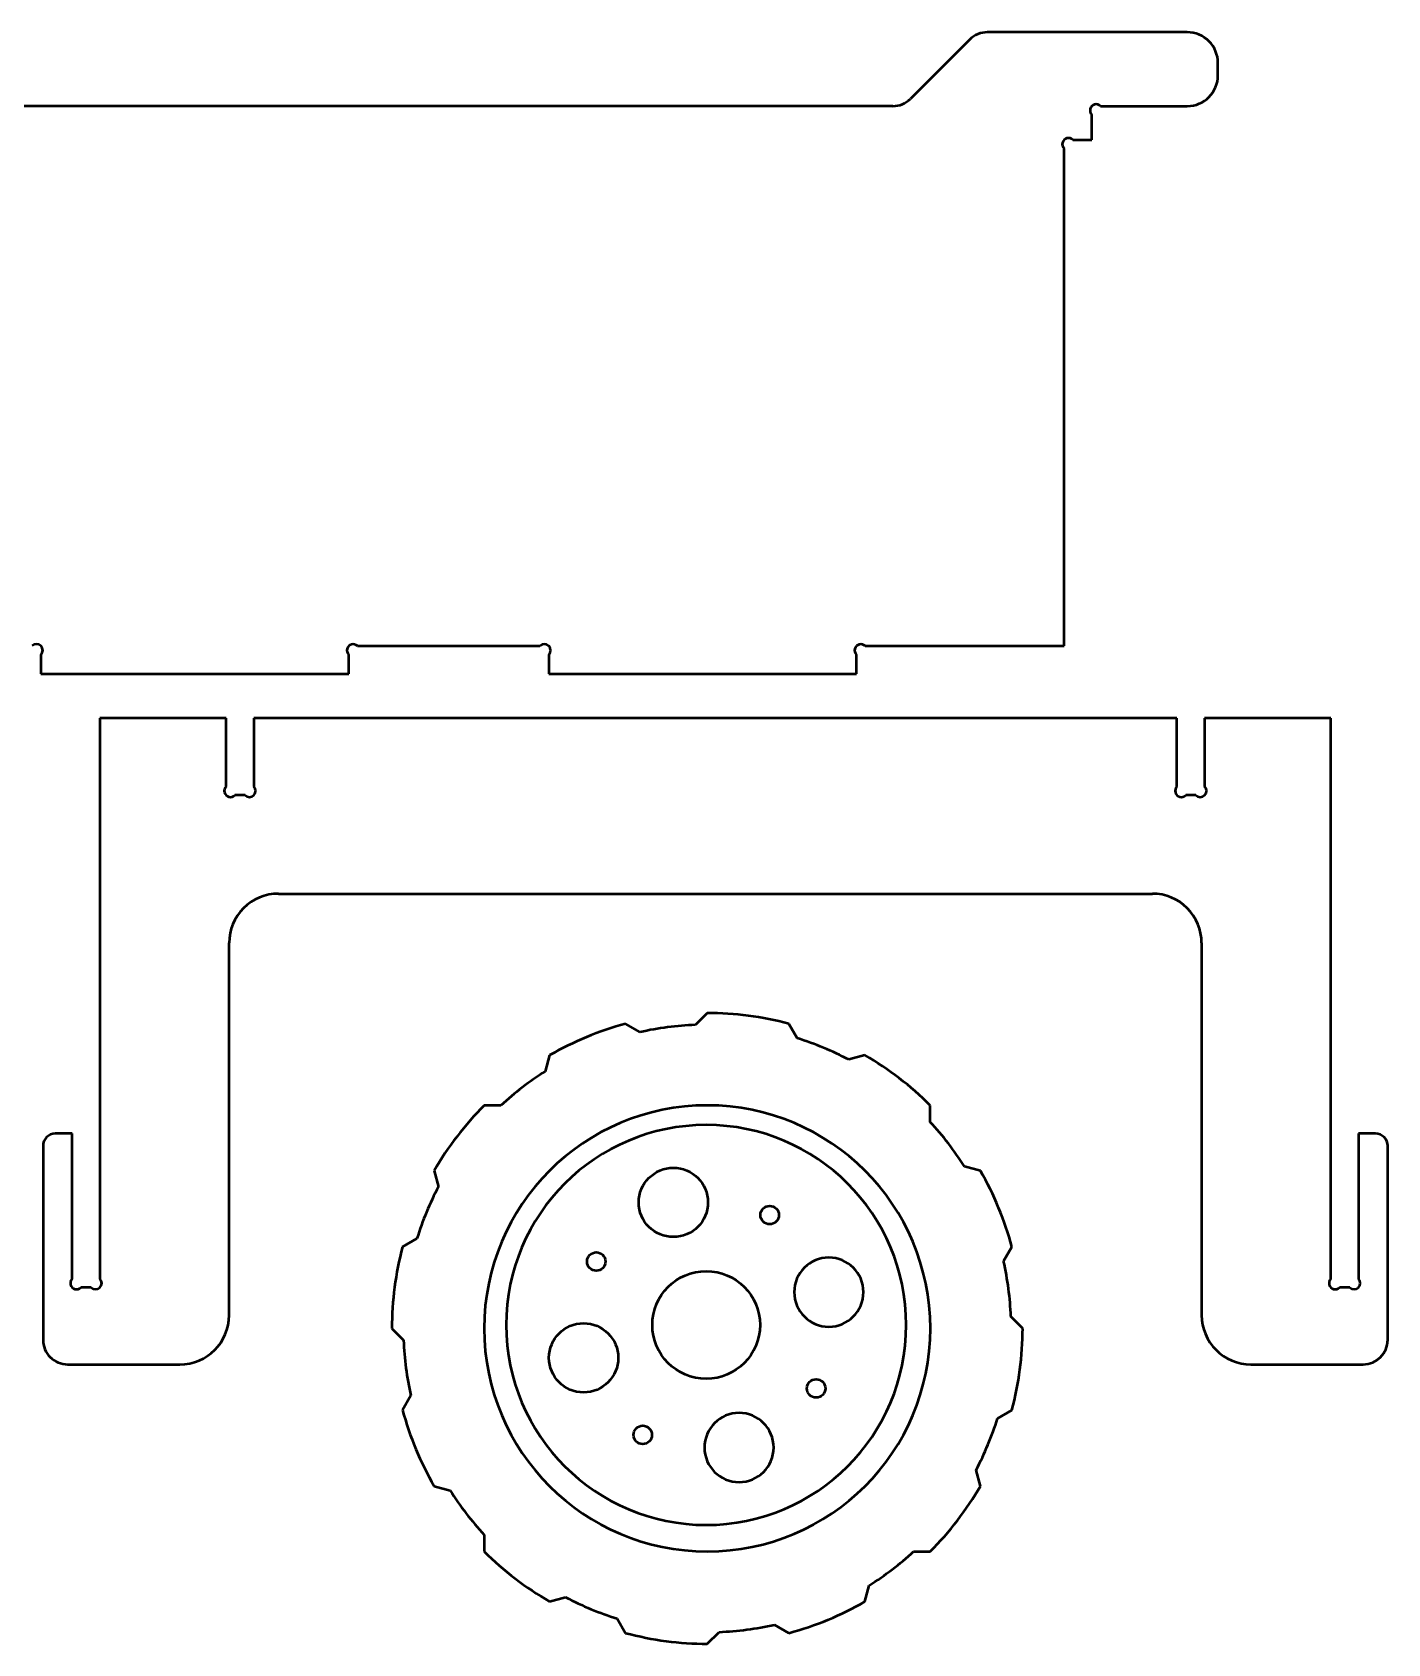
# Model space of a CAD drawing. Header units: millimetres. Extents: x -5696 to 5717, y -1207 to 892.
# Drawn here: x -2853.7 to -2657.3, y -1184.4 to -950.8 of the extents above; entities that cross this region are included whole.
import ezdxf

# ---------------------------------------------------------------- set-up
doc = ezdxf.new("R2010")
doc.units = ezdxf.units.MM
doc.header["$MEASUREMENT"] = 0
doc.layers.add('layer 1', color=7, linetype='Continuous')

msp = doc.modelspace()

# ---------------------------------------------------------------- linework, layer by layer
at = {"layer": 'layer 1', "lineweight": 50}
for points in [[(-2717.8341, -951.8572), (-2717.8341, -951.8572), (-2726.4468, -960.4698), (-2726.4468, -960.4698)], [(-2715.3115, -950.8123), (-2716.2577, -950.8123), (-2717.1651, -951.1882), (-2717.8341, -951.8572)], [(-2686.3258, -950.8123), (-2686.3258, -950.8123), (-2715.3115, -950.8123), (-2715.3115, -950.8123)], [(-2681.8665, -957.0554), (-2681.8665, -957.0554), (-2681.8665, -955.2716), (-2681.8665, -955.2716)], [(-2686.3258, -961.5147), (-2683.863, -961.5147), (-2681.8665, -959.5182), (-2681.8665, -957.0554)], [(-2728.9693, -961.5147), (-2728.9693, -961.5147), (-2857.7306, -961.5147), (-2857.7306, -961.5147)], [(-2728.9693, -961.5147), (-2728.0232, -961.5147), (-2727.1158, -961.1389), (-2726.4468, -960.4698)], [(-2698.8885, -961.5147), (-2698.8885, -961.5147), (-2686.3258, -961.5147), (-2686.3258, -961.5147)], [(-2700.1498, -966.42), (-2700.1498, -966.42), (-2700.1498, -962.776), (-2700.1498, -962.776)], [(-2702.9019, -966.42), (-2702.9019, -966.42), (-2700.1498, -966.42), (-2700.1498, -966.42)], [(-2704.1632, -1039.7761), (-2704.1632, -1039.7761), (-2704.1632, -967.6813), (-2704.1632, -967.6813)], [(-2852.4362, -1041.0374), (-2852.4362, -1041.0374), (-2852.4362, -1043.7895), (-2852.4362, -1043.7895)], [(-2807.8428, -1043.7895), (-2807.8428, -1043.7895), (-2807.8428, -1041.0374), (-2807.8428, -1041.0374)], [(-2806.5815, -1039.7761), (-2806.5815, -1039.7761), (-2780.1184, -1039.7761), (-2780.1184, -1039.7761)], [(-2778.8571, -1041.0374), (-2778.8571, -1041.0374), (-2778.8571, -1043.7895), (-2778.8571, -1043.7895)], [(-2734.2637, -1043.7895), (-2734.2637, -1043.7895), (-2734.2637, -1041.0374), (-2734.2637, -1041.0374)], [(-2733.0024, -1039.7761), (-2733.0024, -1039.7761), (-2704.1632, -1039.7761), (-2704.1632, -1039.7761)], [(-2852.4362, -1043.7895), (-2852.4362, -1043.7895), (-2807.8428, -1043.7895), (-2807.8428, -1043.7895)], [(-2778.8571, -1043.7895), (-2778.8571, -1043.7895), (-2734.2637, -1043.7895), (-2734.2637, -1043.7895)], [(-2843.8877, -1050.2581), (-2843.8877, -1050.2581), (-2843.8877, -1131.4945), (-2843.8877, -1131.4945)], [(-2825.6044, -1050.2581), (-2825.6044, -1050.2581), (-2843.8877, -1050.2581), (-2843.8877, -1050.2581)], [(-2825.6044, -1060.1451), (-2825.6044, -1060.1451), (-2825.6044, -1050.2581), (-2825.6044, -1050.2581)], [(-2821.591, -1050.2581), (-2821.591, -1050.2581), (-2821.591, -1060.1451), (-2821.591, -1060.1451)], [(-2687.8108, -1050.2581), (-2687.8108, -1050.2581), (-2821.591, -1050.2581), (-2821.591, -1050.2581)], [(-2687.8108, -1060.1451), (-2687.8108, -1060.1451), (-2687.8108, -1050.2581), (-2687.8108, -1050.2581)], [(-2683.7974, -1050.2581), (-2683.7974, -1050.2581), (-2683.7974, -1060.1451), (-2683.7974, -1060.1451)], [(-2665.5142, -1050.2581), (-2665.5142, -1050.2581), (-2683.7974, -1050.2581), (-2683.7974, -1050.2581)], [(-2665.5142, -1131.4945), (-2665.5142, -1131.4945), (-2665.5142, -1050.2581), (-2665.5142, -1050.2581)], [(-2822.8523, -1061.4064), (-2822.8523, -1061.4064), (-2824.3431, -1061.4064), (-2824.3431, -1061.4064)], [(-2685.0587, -1061.4064), (-2685.0587, -1061.4064), (-2686.5495, -1061.4064), (-2686.5495, -1061.4064)], [(-2818.0235, -1075.6763), (-2818.0235, -1075.6763), (-2691.3783, -1075.6763), (-2691.3783, -1075.6763)], [(-2825.1584, -1136.7692), (-2825.1584, -1136.7692), (-2825.1584, -1082.8112), (-2825.1584, -1082.8112)], [(-2684.2434, -1082.8112), (-2684.2434, -1082.8112), (-2684.2434, -1136.7692), (-2684.2434, -1136.7692)], [(-2755.8792, -1092.9832), (-2755.8792, -1092.9832), (-2757.5845, -1094.6885), (-2757.5845, -1094.6885)], [(-2744.0491, -1094.5407), (-2747.9075, -1093.5069), (-2751.8847, -1092.9832), (-2755.8792, -1092.9832)], [(-2767.7094, -1094.5407), (-2771.5678, -1095.5746), (-2775.274, -1097.1097), (-2778.7333, -1099.107)], [(-2765.6208, -1095.7465), (-2765.6208, -1095.7465), (-2767.7094, -1094.5407), (-2767.7094, -1094.5407)], [(-2757.5845, -1094.6885), (-2760.2901, -1094.7934), (-2762.9803, -1095.1475), (-2765.6208, -1095.7465)], [(-2742.8432, -1096.6292), (-2742.8432, -1096.6292), (-2744.0491, -1094.5407), (-2744.0491, -1094.5407)], [(-2735.3546, -1099.7312), (-2737.7501, -1098.4691), (-2740.257, -1097.4308), (-2742.8432, -1096.6292)], [(-2778.7333, -1099.107), (-2778.7333, -1099.107), (-2779.3575, -1101.4364), (-2779.3575, -1101.4364)], [(-2733.0251, -1099.107), (-2733.0251, -1099.107), (-2735.3546, -1099.7312), (-2735.3546, -1099.7312)], [(-2723.5586, -1106.3709), (-2726.3832, -1103.5463), (-2729.5658, -1101.1042), (-2733.0251, -1099.107)], [(-2779.3575, -1101.4364), (-2781.6482, -1102.88), (-2783.8009, -1104.5318), (-2785.7882, -1106.3709)], [(-2788.1998, -1106.3709), (-2791.0243, -1109.1954), (-2793.4664, -1112.378), (-2795.4637, -1115.8373)], [(-2785.7882, -1106.3709), (-2785.7882, -1106.3709), (-2788.1998, -1106.3709), (-2788.1998, -1106.3709)], [(-2723.5586, -1108.7825), (-2723.5586, -1108.7825), (-2723.5586, -1106.3709), (-2723.5586, -1106.3709)], [(-2718.6242, -1115.2132), (-2720.0678, -1112.9225), (-2721.7196, -1110.7698), (-2723.5586, -1108.7825)], [(-2847.9011, -1110.4591), (-2847.9011, -1110.4591), (-2850.3537, -1110.4591), (-2850.3537, -1110.4591)], [(-2847.9011, -1131.4945), (-2847.9011, -1131.4945), (-2847.9011, -1110.4591), (-2847.9011, -1110.4591)], [(-2661.5007, -1110.4591), (-2661.5007, -1110.4591), (-2661.5007, -1131.4945), (-2661.5007, -1131.4945)], [(-2659.0481, -1110.4591), (-2659.0481, -1110.4591), (-2661.5007, -1110.4591), (-2661.5007, -1110.4591)], [(-2852.1374, -1112.2429), (-2852.1374, -1112.2429), (-2852.1374, -1140.3367), (-2852.1374, -1140.3367)], [(-2657.2644, -1140.3367), (-2657.2644, -1140.3367), (-2657.2644, -1112.2429), (-2657.2644, -1112.2429)], [(-2795.4637, -1115.8373), (-2795.4637, -1115.8373), (-2794.8395, -1118.1668), (-2794.8395, -1118.1668)], [(-2716.2947, -1115.8373), (-2716.2947, -1115.8373), (-2718.6242, -1115.2132), (-2718.6242, -1115.2132)], [(-2711.7285, -1126.8613), (-2712.7623, -1123.0029), (-2714.2975, -1119.2967), (-2716.2947, -1115.8373)], [(-2794.8395, -1118.1668), (-2796.1015, -1120.5624), (-2797.1399, -1123.0692), (-2797.9414, -1125.6555)], [(-2797.9414, -1125.6555), (-2797.9414, -1125.6555), (-2800.03, -1126.8613), (-2800.03, -1126.8613)], [(-2800.03, -1126.8613), (-2801.0638, -1130.7197), (-2801.5874, -1134.6969), (-2801.5874, -1138.6914)], [(-2712.9343, -1128.9498), (-2712.9343, -1128.9498), (-2711.7285, -1126.8613), (-2711.7285, -1126.8613)], [(-2711.8763, -1136.9862), (-2711.9811, -1134.2805), (-2712.3353, -1131.5904), (-2712.9343, -1128.9498)], [(-2845.149, -1132.7558), (-2845.149, -1132.7558), (-2846.6398, -1132.7558), (-2846.6398, -1132.7558)], [(-2662.762, -1132.7558), (-2662.762, -1132.7558), (-2664.2529, -1132.7558), (-2664.2529, -1132.7558)], [(-2832.2934, -1143.9042), (-2828.3529, -1143.9042), (-2825.1585, -1140.7098), (-2825.1584, -1136.7693)], [(-2710.171, -1138.6914), (-2710.171, -1138.6914), (-2711.8763, -1136.9862), (-2711.8763, -1136.9862)], [(-2801.5874, -1138.6914), (-2801.5874, -1138.6914), (-2799.8822, -1140.3967), (-2799.8822, -1140.3967)], [(-2711.7285, -1150.5216), (-2710.6946, -1146.6633), (-2710.171, -1142.6861), (-2710.171, -1138.6917)], [(-2799.8822, -1140.3967), (-2799.7773, -1143.1023), (-2799.4231, -1145.7925), (-2798.8241, -1148.4331)], [(-2660.8318, -1143.9042), (-2658.8616, -1143.9042), (-2657.2644, -1142.307), (-2657.2644, -1140.3367)], [(-2848.57, -1143.9042), (-2848.57, -1143.9042), (-2832.2934, -1143.9042), (-2832.2934, -1143.9042)], [(-2677.1084, -1143.9042), (-2677.1084, -1143.9042), (-2660.8318, -1143.9042), (-2660.8318, -1143.9042)], [(-2798.8241, -1148.4331), (-2798.8241, -1148.4331), (-2800.03, -1150.5216), (-2800.03, -1150.5216)], [(-2800.03, -1150.5216), (-2798.9961, -1154.38), (-2797.4609, -1158.0862), (-2795.4637, -1161.5455)], [(-2713.817, -1151.7274), (-2713.817, -1151.7274), (-2711.7285, -1150.5216), (-2711.7285, -1150.5216)], [(-2716.9189, -1159.2161), (-2715.6569, -1156.8205), (-2714.6186, -1154.3137), (-2713.817, -1151.7274)], [(-2716.2947, -1161.5455), (-2716.2947, -1161.5455), (-2716.9189, -1159.2161), (-2716.9189, -1159.2161)], [(-2795.4637, -1161.5455), (-2795.4637, -1161.5455), (-2793.1342, -1162.1697), (-2793.1342, -1162.1697)], [(-2793.1342, -1162.1697), (-2791.6906, -1164.4604), (-2790.0388, -1166.6131), (-2788.1998, -1168.6004)], [(-2723.5586, -1171.012), (-2720.7341, -1168.1875), (-2718.292, -1165.0049), (-2716.2947, -1161.5455)], [(-2788.1998, -1168.6004), (-2788.1998, -1168.6004), (-2788.1998, -1171.012), (-2788.1998, -1171.012)], [(-2788.1998, -1171.012), (-2785.3753, -1173.8366), (-2782.1926, -1176.2787), (-2778.7333, -1178.2759)], [(-2732.4009, -1175.9465), (-2730.1102, -1174.5028), (-2727.9576, -1172.851), (-2725.9702, -1171.012)], [(-2725.9702, -1171.012), (-2725.9702, -1171.012), (-2723.5586, -1171.012), (-2723.5586, -1171.012)], [(-2733.0251, -1178.2759), (-2733.0251, -1178.2759), (-2732.4009, -1175.9465), (-2732.4009, -1175.9465)], [(-2778.7333, -1178.2759), (-2778.7333, -1178.2759), (-2776.4038, -1177.6517), (-2776.4038, -1177.6517)], [(-2776.4038, -1177.6517), (-2774.0083, -1178.9137), (-2771.5015, -1179.9521), (-2768.9152, -1180.7537)], [(-2744.0491, -1182.8422), (-2740.1907, -1181.8083), (-2736.4844, -1180.2732), (-2733.0251, -1178.2759)], [(-2768.9152, -1180.7537), (-2768.9152, -1180.7537), (-2767.7094, -1182.8422), (-2767.7094, -1182.8422)], [(-2754.1739, -1182.6944), (-2751.4683, -1182.5895), (-2748.7781, -1182.2354), (-2746.1376, -1181.6364)], [(-2746.1376, -1181.6364), (-2746.1376, -1181.6364), (-2744.0491, -1182.8422), (-2744.0491, -1182.8422)], [(-2767.7094, -1182.8422), (-2763.851, -1183.876), (-2759.8737, -1184.3997), (-2755.8792, -1184.3997)], [(-2755.8792, -1184.3997), (-2755.8792, -1184.3997), (-2754.1739, -1182.6944), (-2754.1739, -1182.6944)]]:
    msp.add_open_spline(points, degree=3, dxfattribs=at)
for points, knots in [([(-2681.8665, -955.2716), (-2681.8665, -954.089), (-2682.3363, -952.9547), (-2683.1726, -952.1184), (-2683.1726, -952.1184), (-2684.0089, -951.2821), (-2685.1431, -950.8123), (-2686.3258, -950.8123)], [0, 0, 0, 0, 0.33333333, 0.33333333, 0.33333333, 0.33333333, 1, 1, 1, 1]), ([(-2698.8885, -961.5147), (-2699.1138, -961.2894), (-2699.4422, -961.2014), (-2699.75, -961.2839), (-2699.75, -961.2839), (-2700.0577, -961.3664), (-2700.2982, -961.6068), (-2700.3806, -961.9145), (-2700.3806, -961.9145), (-2700.4631, -962.2223), (-2700.3751, -962.5507), (-2700.1498, -962.776)], [0, 0, 0, 0, 0.25, 0.25, 0.25, 0.25, 0.5, 0.5, 0.5, 0.5, 1, 1, 1, 1]), ([(-2702.9019, -966.42), (-2703.1272, -966.1947), (-2703.4556, -966.1067), (-2703.7634, -966.1892), (-2703.7634, -966.1892), (-2704.0712, -966.2716), (-2704.3116, -966.512), (-2704.394, -966.8198), (-2704.394, -966.8198), (-2704.4765, -967.1276), (-2704.3885, -967.456), (-2704.1632, -967.6813)], [0, 0, 0, 0, 0.25, 0.25, 0.25, 0.25, 0.5, 0.5, 0.5, 0.5, 1, 1, 1, 1]), ([(-2852.4362, -1041.0374), (-2852.0879, -1040.6891), (-2852.0879, -1040.1244), (-2852.4362, -1039.7761), (-2852.4362, -1039.7761), (-2852.7845, -1039.4278), (-2853.3491, -1039.4278), (-2853.6974, -1039.7761)], [0, 0, 0, 0, 0.33333333, 0.33333333, 0.33333333, 0.33333333, 1, 1, 1, 1]), ([(-2806.5815, -1039.7761), (-2806.8068, -1039.5508), (-2807.1352, -1039.4628), (-2807.443, -1039.5453), (-2807.443, -1039.5453), (-2807.7507, -1039.6277), (-2807.9911, -1039.8681), (-2808.0736, -1040.1759), (-2808.0736, -1040.1759), (-2808.1561, -1040.4837), (-2808.0681, -1040.8121), (-2807.8428, -1041.0374)], [0, 0, 0, 0, 0.25, 0.25, 0.25, 0.25, 0.5, 0.5, 0.5, 0.5, 1, 1, 1, 1]), ([(-2778.8571, -1041.0374), (-2778.5088, -1040.6891), (-2778.5088, -1040.1244), (-2778.8571, -1039.7761), (-2778.8571, -1039.7761), (-2779.2054, -1039.4278), (-2779.7701, -1039.4278), (-2780.1184, -1039.7761)], [0, 0, 0, 0, 0.33333333, 0.33333333, 0.33333333, 0.33333333, 1, 1, 1, 1]), ([(-2733.0024, -1039.7761), (-2733.2277, -1039.5508), (-2733.5561, -1039.4628), (-2733.8639, -1039.5453), (-2733.8639, -1039.5453), (-2734.1717, -1039.6277), (-2734.4121, -1039.8681), (-2734.4945, -1040.1759), (-2734.4945, -1040.1759), (-2734.577, -1040.4837), (-2734.489, -1040.8121), (-2734.2637, -1041.0374)], [0, 0, 0, 0, 0.25, 0.25, 0.25, 0.25, 0.5, 0.5, 0.5, 0.5, 1, 1, 1, 1]), ([(-2825.6044, -1060.1451), (-2825.8297, -1060.3704), (-2825.9177, -1060.6988), (-2825.8352, -1061.0066), (-2825.8352, -1061.0066), (-2825.7527, -1061.3144), (-2825.5123, -1061.5548), (-2825.2046, -1061.6372), (-2825.2046, -1061.6372), (-2824.8968, -1061.7197), (-2824.5684, -1061.6317), (-2824.3431, -1061.4064)], [0, 0, 0, 0, 0.25, 0.25, 0.25, 0.25, 0.5, 0.5, 0.5, 0.5, 1, 1, 1, 1]), ([(-2822.8523, -1061.4064), (-2822.504, -1061.7547), (-2821.9393, -1061.7547), (-2821.591, -1061.4064), (-2821.591, -1061.4064), (-2821.2427, -1061.0581), (-2821.2427, -1060.4934), (-2821.591, -1060.1451)], [0, 0, 0, 0, 0.33333333, 0.33333333, 0.33333333, 0.33333333, 1, 1, 1, 1]), ([(-2687.8108, -1060.1451), (-2688.0362, -1060.3704), (-2688.1241, -1060.6988), (-2688.0417, -1061.0066), (-2688.0417, -1061.0066), (-2687.9592, -1061.3144), (-2687.7188, -1061.5548), (-2687.411, -1061.6372), (-2687.411, -1061.6372), (-2687.1032, -1061.7197), (-2686.7749, -1061.6317), (-2686.5495, -1061.4064)], [0, 0, 0, 0, 0.25, 0.25, 0.25, 0.25, 0.5, 0.5, 0.5, 0.5, 1, 1, 1, 1]), ([(-2685.0587, -1061.4064), (-2684.7104, -1061.7547), (-2684.1457, -1061.7547), (-2683.7974, -1061.4064), (-2683.7974, -1061.4064), (-2683.4491, -1061.0581), (-2683.4491, -1060.4934), (-2683.7974, -1060.1451)], [0, 0, 0, 0, 0.33333333, 0.33333333, 0.33333333, 0.33333333, 1, 1, 1, 1]), ([(-2818.0235, -1075.6763), (-2819.9158, -1075.6763), (-2821.7306, -1076.428), (-2823.0687, -1077.7661), (-2823.0687, -1077.7661), (-2824.4067, -1079.1041), (-2825.1584, -1080.9189), (-2825.1584, -1082.8112)], [0, 0, 0, 0, 0.33333333, 0.33333333, 0.33333333, 0.33333333, 1, 1, 1, 1]), ([(-2684.2434, -1082.8112), (-2684.2434, -1080.9189), (-2684.9951, -1079.1041), (-2686.3332, -1077.7661), (-2686.3332, -1077.7661), (-2687.6712, -1076.428), (-2689.486, -1075.6763), (-2691.3783, -1075.6763)], [0, 0, 0, 0, 0.33333333, 0.33333333, 0.33333333, 0.33333333, 1, 1, 1, 1]), ([(-2723.549, -1138.6914), (-2723.549, -1120.836), (-2738.0237, -1106.3613), (-2755.8792, -1106.3612), (-2755.8792, -1106.3612), (-2773.7346, -1106.3612), (-2788.2094, -1120.8359), (-2788.2094, -1138.6913), (-2788.2094, -1138.6913), (-2788.2095, -1156.5468), (-2773.7348, -1171.0216), (-2755.8793, -1171.0216), (-2755.8793, -1171.0216), (-2738.0239, -1171.0217), (-2723.5491, -1156.5471), (-2723.549, -1138.6916)], [0, 0, 0, 0, 0.2, 0.2, 0.2, 0.2, 0.4, 0.4, 0.4, 0.4, 0.6, 0.6, 0.6, 0.6, 1, 1, 1, 1]), ([(-2727.0432, -1138.1904), (-2727.0432, -1122.182), (-2740.0205, -1109.2047), (-2756.0289, -1109.2047), (-2756.0289, -1109.2047), (-2772.0372, -1109.2046), (-2785.0146, -1122.1819), (-2785.0146, -1138.1903), (-2785.0146, -1138.1903), (-2785.0147, -1154.1986), (-2772.0374, -1167.176), (-2756.029, -1167.1761), (-2756.029, -1167.1761), (-2740.0207, -1167.1761), (-2727.0433, -1154.1989), (-2727.0432, -1138.1905)], [0, 0, 0, 0, 0.2, 0.2, 0.2, 0.2, 0.4, 0.4, 0.4, 0.4, 0.6, 0.6, 0.6, 0.6, 1, 1, 1, 1]), ([(-2850.3537, -1110.4591), (-2850.8268, -1110.4591), (-2851.2805, -1110.6471), (-2851.615, -1110.9816), (-2851.615, -1110.9816), (-2851.9495, -1111.3161), (-2852.1374, -1111.7698), (-2852.1374, -1112.2429)], [0, 0, 0, 0, 0.33333333, 0.33333333, 0.33333333, 0.33333333, 1, 1, 1, 1]), ([(-2657.2644, -1112.2429), (-2657.2644, -1111.7698), (-2657.4523, -1111.3161), (-2657.7868, -1110.9816), (-2657.7868, -1110.9816), (-2658.1213, -1110.6471), (-2658.575, -1110.4591), (-2659.0481, -1110.4591)], [0, 0, 0, 0, 0.33333333, 0.33333333, 0.33333333, 0.33333333, 1, 1, 1, 1]), ([(-2755.7731, -1120.4224), (-2755.7731, -1117.6517), (-2758.0192, -1115.4056), (-2760.7898, -1115.4056), (-2760.7898, -1115.4056), (-2763.5605, -1115.4056), (-2765.8066, -1117.6517), (-2765.8066, -1120.4224), (-2765.8066, -1120.4224), (-2765.8066, -1123.193), (-2763.5605, -1125.4391), (-2760.7899, -1125.4391), (-2760.7899, -1125.4391), (-2758.0192, -1125.4391), (-2755.7731, -1123.1931), (-2755.7731, -1120.4224)], [0, 0, 0, 0, 0.2, 0.2, 0.2, 0.2, 0.4, 0.4, 0.4, 0.4, 0.6, 0.6, 0.6, 0.6, 1, 1, 1, 1]), ([(-2745.4937, -1122.26), (-2745.4937, -1121.5212), (-2746.0927, -1120.9222), (-2746.8315, -1120.9222), (-2746.8315, -1120.9222), (-2747.5704, -1120.9222), (-2748.1693, -1121.5212), (-2748.1693, -1122.26), (-2748.1693, -1122.26), (-2748.1693, -1122.9989), (-2747.5704, -1123.5978), (-2746.8315, -1123.5978), (-2746.8315, -1123.5978), (-2746.0927, -1123.5978), (-2745.4937, -1122.9989), (-2745.4937, -1122.26)], [0, 0, 0, 0, 0.2, 0.2, 0.2, 0.2, 0.4, 0.4, 0.4, 0.4, 0.6, 0.6, 0.6, 0.6, 1, 1, 1, 1]), ([(-2770.6214, -1128.993), (-2770.6214, -1128.2541), (-2771.2204, -1127.6552), (-2771.9592, -1127.6552), (-2771.9592, -1127.6552), (-2772.6981, -1127.6552), (-2773.297, -1128.2541), (-2773.297, -1128.993), (-2773.297, -1128.993), (-2773.297, -1129.7318), (-2772.6981, -1130.3308), (-2771.9592, -1130.3308), (-2771.9592, -1130.3308), (-2771.2204, -1130.3308), (-2770.6214, -1129.7318), (-2770.6214, -1128.993)], [0, 0, 0, 0, 0.2, 0.2, 0.2, 0.2, 0.4, 0.4, 0.4, 0.4, 0.6, 0.6, 0.6, 0.6, 1, 1, 1, 1]), ([(-2748.2251, -1138.1904), (-2748.2251, -1133.8804), (-2751.719, -1130.3865), (-2756.0289, -1130.3865), (-2756.0289, -1130.3865), (-2760.3388, -1130.3865), (-2763.8328, -1133.8804), (-2763.8328, -1138.1903), (-2763.8328, -1138.1903), (-2763.8328, -1142.5003), (-2760.3389, -1145.9942), (-2756.029, -1145.9942), (-2756.029, -1145.9942), (-2751.719, -1145.9942), (-2748.2251, -1142.5003), (-2748.2251, -1138.1904)], [0, 0, 0, 0, 0.2, 0.2, 0.2, 0.2, 0.4, 0.4, 0.4, 0.4, 0.6, 0.6, 0.6, 0.6, 1, 1, 1, 1]), ([(-2733.2442, -1133.4294), (-2733.2442, -1130.6588), (-2735.4902, -1128.4127), (-2738.2609, -1128.4127), (-2738.2609, -1128.4127), (-2741.0316, -1128.4127), (-2743.2777, -1130.6587), (-2743.2777, -1133.4294), (-2743.2777, -1133.4294), (-2743.2777, -1136.2001), (-2741.0316, -1138.4462), (-2738.2609, -1138.4462), (-2738.2609, -1138.4462), (-2735.4903, -1138.4462), (-2733.2442, -1136.2001), (-2733.2442, -1133.4295)], [0, 0, 0, 0, 0.2, 0.2, 0.2, 0.2, 0.4, 0.4, 0.4, 0.4, 0.6, 0.6, 0.6, 0.6, 1, 1, 1, 1]), ([(-2847.9011, -1131.4945), (-2848.1264, -1131.7198), (-2848.2144, -1132.0482), (-2848.1319, -1132.356), (-2848.1319, -1132.356), (-2848.0494, -1132.6638), (-2847.809, -1132.9042), (-2847.5013, -1132.9866), (-2847.5013, -1132.9866), (-2847.1935, -1133.0691), (-2846.8651, -1132.9811), (-2846.6398, -1132.7558)], [0, 0, 0, 0, 0.25, 0.25, 0.25, 0.25, 0.5, 0.5, 0.5, 0.5, 1, 1, 1, 1]), ([(-2845.149, -1132.7558), (-2844.8007, -1133.1041), (-2844.236, -1133.1041), (-2843.8877, -1132.7558), (-2843.8877, -1132.7558), (-2843.5394, -1132.4075), (-2843.5394, -1131.8428), (-2843.8877, -1131.4945)], [0, 0, 0, 0, 0.33333333, 0.33333333, 0.33333333, 0.33333333, 1, 1, 1, 1]), ([(-2665.5142, -1131.4945), (-2665.7395, -1131.7198), (-2665.8274, -1132.0482), (-2665.745, -1132.356), (-2665.745, -1132.356), (-2665.6625, -1132.6638), (-2665.4221, -1132.9042), (-2665.1143, -1132.9866), (-2665.1143, -1132.9866), (-2664.8066, -1133.0691), (-2664.4782, -1132.9811), (-2664.2529, -1132.7558)], [0, 0, 0, 0, 0.25, 0.25, 0.25, 0.25, 0.5, 0.5, 0.5, 0.5, 1, 1, 1, 1]), ([(-2662.762, -1132.7558), (-2662.4137, -1133.1041), (-2661.849, -1133.1041), (-2661.5007, -1132.7558), (-2661.5007, -1132.7558), (-2661.1525, -1132.4075), (-2661.1525, -1131.8428), (-2661.5007, -1131.4945)], [0, 0, 0, 0, 0.33333333, 0.33333333, 0.33333333, 0.33333333, 1, 1, 1, 1]), ([(-2684.2434, -1136.7692), (-2684.2434, -1138.6615), (-2683.4917, -1140.4763), (-2682.1536, -1141.8144), (-2682.1536, -1141.8144), (-2680.8155, -1143.1524), (-2679.0007, -1143.9042), (-2677.1084, -1143.9042)], [0, 0, 0, 0, 0.33333333, 0.33333333, 0.33333333, 0.33333333, 1, 1, 1, 1]), ([(-2768.7801, -1142.9513), (-2768.7801, -1140.1806), (-2771.0262, -1137.9345), (-2773.7969, -1137.9345), (-2773.7969, -1137.9345), (-2776.5676, -1137.9345), (-2778.8137, -1140.1806), (-2778.8137, -1142.9513), (-2778.8137, -1142.9513), (-2778.8137, -1145.7219), (-2776.5676, -1147.968), (-2773.7969, -1147.968), (-2773.7969, -1147.968), (-2771.0262, -1147.968), (-2768.7802, -1145.722), (-2768.7801, -1142.9513)], [0, 0, 0, 0, 0.2, 0.2, 0.2, 0.2, 0.4, 0.4, 0.4, 0.4, 0.6, 0.6, 0.6, 0.6, 1, 1, 1, 1]), ([(-2852.1374, -1140.3367), (-2852.1374, -1141.2828), (-2851.7616, -1142.1903), (-2851.0925, -1142.8593), (-2851.0925, -1142.8593), (-2850.4235, -1143.5283), (-2849.5161, -1143.9042), (-2848.57, -1143.9042)], [0, 0, 0, 0, 0.33333333, 0.33333333, 0.33333333, 0.33333333, 1, 1, 1, 1]), ([(-2738.7608, -1147.3877), (-2738.7608, -1146.6489), (-2739.3597, -1146.0499), (-2740.0986, -1146.0499), (-2740.0986, -1146.0499), (-2740.8374, -1146.0499), (-2741.4364, -1146.6489), (-2741.4364, -1147.3877), (-2741.4364, -1147.3877), (-2741.4364, -1148.1266), (-2740.8374, -1148.7255), (-2740.0986, -1148.7255), (-2740.0986, -1148.7255), (-2739.3597, -1148.7255), (-2738.7608, -1148.1266), (-2738.7608, -1147.3877)], [0, 0, 0, 0, 0.2, 0.2, 0.2, 0.2, 0.4, 0.4, 0.4, 0.4, 0.6, 0.6, 0.6, 0.6, 1, 1, 1, 1]), ([(-2746.2513, -1155.9583), (-2746.2513, -1153.1877), (-2748.4973, -1150.9416), (-2751.268, -1150.9416), (-2751.268, -1150.9416), (-2754.0387, -1150.9416), (-2756.2847, -1153.1877), (-2756.2848, -1155.9583), (-2756.2848, -1155.9583), (-2756.2848, -1158.729), (-2754.0387, -1160.9751), (-2751.268, -1160.9751), (-2751.268, -1160.9751), (-2748.4974, -1160.9751), (-2746.2513, -1158.729), (-2746.2513, -1155.9584)], [0, 0, 0, 0, 0.2, 0.2, 0.2, 0.2, 0.4, 0.4, 0.4, 0.4, 0.6, 0.6, 0.6, 0.6, 1, 1, 1, 1]), ([(-2763.8885, -1154.1207), (-2763.8885, -1153.3819), (-2764.4874, -1152.7829), (-2765.2263, -1152.7829), (-2765.2263, -1152.7829), (-2765.9651, -1152.7829), (-2766.5641, -1153.3818), (-2766.5641, -1154.1207), (-2766.5641, -1154.1207), (-2766.5641, -1154.8595), (-2765.9652, -1155.4585), (-2765.2263, -1155.4585), (-2765.2263, -1155.4585), (-2764.4874, -1155.4585), (-2763.8885, -1154.8595), (-2763.8885, -1154.1207)], [0, 0, 0, 0, 0.2, 0.2, 0.2, 0.2, 0.4, 0.4, 0.4, 0.4, 0.6, 0.6, 0.6, 0.6, 1, 1, 1, 1])]:
    msp.add_open_spline(points, degree=3, knots=knots, dxfattribs=at)

doc.saveas('drawing.dxf')
